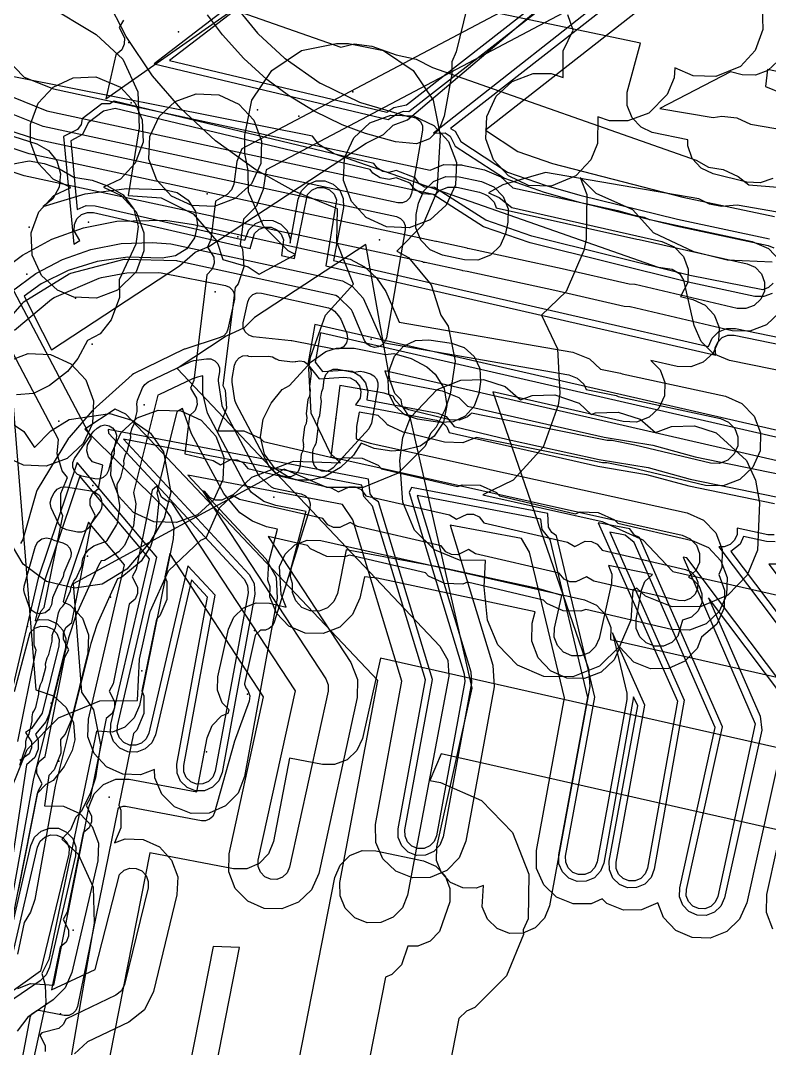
# Model space of a CAD drawing. Header units: metres. Extents: x 3158 to 3711, y 9867 to 11440.
# Drawn here: x 3320.95 to 3353.63, y 10446.23 to 10491.12 of the extents above; entities that cross this region are included whole.
import ezdxf

# ---------------------------------------------------------------- set-up
doc = ezdxf.new("R2010")
doc.units = ezdxf.units.M
for name, color, linetype in [('AI_GREENING_EXCLUSIONS', 1, 'Continuous'), ('AI_GREENING_LAWN', 82, 'Continuous'), ('AI_GREENING_REJECTED', 6, 'Continuous')]:
    doc.layers.add(name, color=color, linetype=linetype)

msp = doc.modelspace()

# ---------------------------------------------------------------- linework, layer by layer
at = {"layer": 'AI_GREENING_EXCLUSIONS'}
for points in [[(3336.368, 10496.6), (3326.783, 10489.235), (3336.992, 10486.792), (3337.4, 10487.063), (3337.657, 10487.156), (3337.901, 10487.144), (3346.39, 10493.782)], [(3318.85, 10496.355), (3321.615, 10461.896), (3322.388, 10461.626), (3322.935, 10461.122), (3323.259, 10460.453), (3323.317, 10459.712), (3323.206, 10459.238), (3322.86, 10458.543), (3322.369, 10457.936), (3322.049, 10457.761), (3321.683, 10457.365), (3315.067, 10424.039), (3314.982, 10423.069), (3314.816, 10422.778), (3314.539, 10421.382)], [(3318.85, 10496.355), (3321.615, 10461.896), (3322.388, 10461.626), (3322.935, 10461.122), (3323.259, 10460.453), (3323.317, 10459.712), (3323.206, 10459.238), (3322.86, 10458.543), (3322.369, 10457.936), (3322.049, 10457.761), (3321.683, 10457.365), (3315.067, 10424.039), (3314.982, 10423.069), (3314.816, 10422.778), (3314.539, 10421.382)], [(3336.439, 10496.276), (3327.458, 10489.376), (3336.936, 10487.113), (3337.245, 10487.32), (3337.797, 10487.443), (3346.118, 10493.95)], [(3325.439, 10491.134), (3325.256, 10490.815), (3325.483, 10490.359), (3325.477, 10490.086), (3325.367, 10489.836), (3325.102, 10489.621), (3324.674, 10487.698), (3336.307, 10495.876)], [(3319.959, 10486.271), (3321.662, 10485.728), (3322.174, 10485.445), (3322.539, 10484.988), (3322.701, 10484.425), (3322.636, 10483.844), (3322.353, 10483.331), (3321.941, 10483.003), (3323.764, 10483.557), (3325.594, 10483.789), (3327.221, 10483.74), (3327.791, 10483.609), (3328.268, 10483.27), (3328.579, 10482.773), (3328.676, 10482.196), (3328.544, 10481.626), (3328.205, 10481.149), (3327.709, 10480.839), (3327.132, 10480.742), (3325.63, 10480.787), (3324.298, 10480.602), (3323.029, 10480.207), (3321.847, 10479.615), (3321.103, 10479.076), (3322.304, 10476.737), (3327.883, 10480.405), (3328.566, 10481.003), (3329.161, 10481.244), (3336.033, 10485.762), (3336.787, 10486.137), (3337.208, 10486.556), (3337.836, 10486.776), (3347.439, 10494.942)], [(3345.821, 10493.562), (3330.601, 10485.51), (3330.386, 10484.961), (3330.254, 10483.973), (3330.153, 10483.719), (3329.962, 10483.524), (3329.463, 10483.234), (3329.26, 10481.557), (3329.11, 10481.222), (3329.381, 10480.79), (3329.401, 10480.518), (3329.316, 10480.258), (3329.074, 10480.018), (3328.513, 10475.393), (3328.363, 10475.057), (3328.634, 10474.625), (3328.655, 10474.353), (3328.569, 10474.094), (3328.327, 10473.854), (3328.126, 10472.191), (3329.358, 10471.906), (3329.676, 10471.721), (3330.134, 10471.945), (3330.407, 10471.936), (3330.656, 10471.824), (3330.868, 10471.558), (3334.511, 10470.718), (3334.829, 10470.532), (3335.287, 10470.756), (3335.56, 10470.748), (3335.809, 10470.635), (3336.022, 10470.369), (3339.664, 10469.529), (3339.982, 10469.344), (3340.44, 10469.567), (3340.713, 10469.559), (3340.962, 10469.447), (3341.175, 10469.18), (3344.817, 10468.34), (3345.135, 10468.155), (3345.593, 10468.378), (3345.866, 10468.37), (3346.115, 10468.258), (3346.328, 10467.992), (3349.97, 10467.151), (3350.219, 10467.039), (3350.407, 10466.84), (3350.503, 10466.585), (3350.495, 10466.312), (3350.383, 10466.063), (3350.184, 10465.876), (3349.929, 10465.779), (3349.656, 10465.787), (3345.964, 10466.639), (3345.647, 10466.824), (3345.189, 10466.6), (3344.916, 10466.609), (3344.667, 10466.721), (3344.454, 10466.987), (3340.811, 10467.827), (3340.493, 10468.013), (3340.036, 10467.789), (3339.763, 10467.797), (3339.513, 10467.91), (3339.301, 10468.176), (3335.658, 10469.016), (3335.34, 10469.201), (3334.882, 10468.978), (3334.609, 10468.986), (3334.36, 10469.098), (3334.148, 10469.365), (3330.505, 10470.205), (3330.187, 10470.39), (3329.729, 10470.167), (3329.456, 10470.175), (3329.207, 10470.287), (3328.995, 10470.553), (3328.896, 10470.576), (3334.277, 10462.364), (3334.38, 10462.107), (3334.376, 10461.83), (3332.691, 10454.148), (3332.582, 10453.898), (3332.385, 10453.708), (3332.13, 10453.609), (3331.857, 10453.614), (3331.607, 10453.723), (3331.418, 10453.92), (3331.318, 10454.175), (3331.324, 10454.448), (3332.945, 10461.843), (3327.553, 10470.071), (3327.318, 10470.138), (3327.105, 10470.308), (3326.898, 10470.779), (3326.693, 10470.614), (3325.995, 10467.144), (3325.818, 10466.821), (3326.055, 10466.37), (3326.054, 10466.097), (3325.949, 10465.845), (3325.689, 10465.624), (3324.99, 10462.154), (3324.814, 10461.832), (3325.05, 10461.38), (3325.05, 10461.107), (3324.944, 10460.855), (3324.684, 10460.635), (3323.986, 10457.165), (3323.81, 10456.842), (3324.046, 10456.39), (3324.045, 10456.117), (3323.94, 10455.865), (3323.68, 10455.645), (3322.981, 10452.175), (3322.805, 10451.852), (3323.041, 10451.401), (3323.041, 10451.128), (3322.936, 10450.875), (3322.675, 10450.655), (3322.298, 10448.783), (3324.211, 10449.669), (3325.266, 10453.822), (3325.467, 10454.008), (3325.723, 10454.102), (3325.996, 10454.091), (3326.244, 10453.977), (3326.429, 10453.776), (3326.524, 10453.52), (3326.513, 10453.247), (3325.494, 10449.016), (3325.357, 10448.739), (3325.113, 10448.547), (3322.924, 10447.51), (3322.825, 10447.287), (3322.627, 10447.099), (3321.875, 10446.915), (3321.791, 10446.812), (3322.027, 10446.361), (3322.026, 10446.088)], [(3347.623, 10493.024), (3338.971, 10486.204), (3339.474, 10486.213), (3339.706, 10486.068), (3339.912, 10485.64), (3342.066, 10484.233), (3343.796, 10483.626), (3345.279, 10483.207), (3349.543, 10482.151), (3353.576, 10481.297), (3353.826, 10481.188)], [(3346.429, 10492.413), (3331.666, 10484.603), (3331.532, 10483.736), (3331.243, 10483.012), (3330.677, 10482.443), (3330.531, 10481.34), (3330.633, 10481.139), (3330.692, 10480.361), (3330.449, 10479.62), (3330.316, 10479.466), (3329.784, 10475.176), (3329.886, 10474.975), (3329.945, 10474.197), (3329.557, 10473.195), (3330.699, 10473.203), (3331.41, 10472.883), (3331.55, 10472.735), (3334.861, 10471.958), (3335.072, 10472.038), (3335.852, 10472.014), (3336.564, 10471.694), (3336.703, 10471.546), (3340.014, 10470.769), (3340.225, 10470.849), (3341.005, 10470.826), (3341.717, 10470.505), (3341.856, 10470.357), (3345.167, 10469.581), (3345.378, 10469.661), (3346.158, 10469.637), (3346.87, 10469.316), (3347.009, 10469.169), (3350.263, 10468.418), (3350.974, 10468.098), (3351.509, 10467.529), (3351.785, 10466.8), (3351.762, 10466.02), (3351.441, 10465.308), (3350.873, 10464.773), (3350.143, 10464.497), (3349.363, 10464.52), (3345.614, 10465.398), (3345.403, 10465.318), (3344.623, 10465.342), (3343.912, 10465.662), (3343.773, 10465.81), (3340.461, 10466.587), (3340.25, 10466.507), (3339.47, 10466.531), (3338.759, 10466.851), (3338.62, 10466.999), (3335.308, 10467.776), (3335.097, 10467.696), (3334.317, 10467.719), (3333.606, 10468.04), (3333.467, 10468.188), (3331.757, 10468.582), (3335.365, 10463.076), (3335.659, 10462.342), (3335.646, 10461.552), (3333.961, 10453.869), (3333.648, 10453.154), (3333.086, 10452.613), (3332.359, 10452.329), (3331.579, 10452.344), (3330.864, 10452.657), (3330.323, 10453.219), (3330.039, 10453.946), (3330.054, 10454.726), (3331.558, 10461.587), (3327.461, 10467.84), (3327.245, 10466.829), (3327.33, 10466.62), (3327.328, 10465.84), (3327.028, 10465.12), (3326.884, 10464.977), (3326.24, 10461.839), (3326.326, 10461.631), (3326.324, 10460.85), (3326.024, 10460.13), (3325.88, 10459.987), (3325.236, 10456.849), (3325.321, 10456.641), (3325.32, 10455.861), (3325.049, 10455.213), (3325.521, 10455.386), (3326.301, 10455.355), (3327.009, 10455.028), (3327.538, 10454.454), (3327.808, 10453.722), (3327.777, 10452.942), (3326.758, 10448.712), (3326.366, 10447.919), (3325.67, 10447.373), (3323.867, 10446.519), (3323.301, 10445.992)], [(3347.643, 10492.603), (3339.719, 10486.407), (3339.911, 10486.287), (3340.17, 10485.83), (3342.2, 10484.504), (3343.882, 10483.914), (3345.352, 10483.499), (3349.615, 10482.442), (3353.639, 10481.59)], [(3320.507, 10457.484), (3321.246, 10459.281), (3322.614, 10460.66), (3324.404, 10461.414), (3326.049, 10461.427), (3326.142, 10463.226), (3326.61, 10465.304), (3327.403, 10467.087), (3328.817, 10468.431), (3329.052, 10468.521), (3329.635, 10469.832), (3331.049, 10471.177), (3332.869, 10471.877), (3334.917, 10471.806), (3334.473, 10472.207), (3333.635, 10473.969), (3333.536, 10475.917), (3333.61, 10476.42), (3334.264, 10478.258), (3335.487, 10479.613), (3334.756, 10481.441), (3334.779, 10482.899), (3332.891, 10483.673), (3331.219, 10484.597), (3329.455, 10485.867), (3327.939, 10487.274), (3326.714, 10488.708), (3325.561, 10490.426), (3324.698, 10492.103)], [(3322.025, 10491.855), (3324.257, 10490.503), (3325.418, 10489.436), (3326.076, 10488.003), (3326.13, 10486.427), (3325.641, 10483.476), (3327.094, 10483.371), (3328.489, 10482.671), (3329.51, 10481.491), (3329.781, 10480.676), (3330.885, 10480.363), (3331.365, 10480.041), (3332.952, 10480.905), (3332.631, 10481.055), (3331.551, 10482.135), (3330.904, 10483.644), (3330.888, 10484.564), (3330.739, 10485.314), (3330.739, 10486.116), (3331.043, 10487.647), (3331.911, 10488.944), (3333.208, 10489.812), (3334.739, 10490.116), (3335.261, 10490.111), (3336.792, 10489.807), (3338.089, 10488.939), (3338.957, 10487.642), (3339.261, 10486.111), (3339.114, 10483.644), (3338.51, 10482.199), (3337.366, 10481.041), (3337.876, 10480.773), (3338.875, 10479.574), (3339.286, 10478.254), (3339.61, 10477.771), (3339.914, 10476.24), (3339.693, 10474.799), (3339.481, 10474.144), (3339.088, 10473.354), (3338.839, 10473.087), (3338.61, 10472.538), (3337.423, 10471.351), (3335.901, 10470.731), (3334.317, 10470.731), (3332.452, 10471.525), (3323.246, 10466.516), (3323.614, 10461.789), (3324.134, 10461.012), (3324.438, 10459.481), (3324.217, 10458.04), (3324.005, 10457.385), (3323.612, 10456.595), (3323.363, 10456.328), (3323.134, 10455.779), (3322.75, 10455.374), (3323.465, 10454.71), (3324.115, 10453.275), (3324.161, 10451.7), (3322.934, 10444.518)], [(3353.779, 10484.227), (3353.226, 10484.027), (3352.638, 10484.055), (3351.182, 10484.419), (3350.656, 10484.667), (3350.264, 10485.097), (3350.064, 10485.644), (3350.075, 10485.906), (3348.517, 10486.236), (3348.034, 10486.459), (3347.639, 10486.868), (3347.422, 10487.411), (3347.428, 10487.996), (3348.011, 10490.135), (3340.44, 10491.716), (3339.967, 10489.747), (3339.767, 10489.321), (3339.768, 10488.793), (3339.442, 10486.943), (3339.22, 10486.382), (3338.794, 10485.954), (3338.234, 10485.728), (3337.308, 10485.815), (3335.998, 10486.181), (3334.982, 10486.567), (3333.759, 10487.161), (3332.645, 10487.843), (3331.701, 10488.551), (3330.693, 10489.463), (3329.757, 10490.501), (3329.757, 10490.501), (3329.105, 10491.372)], [(3330.278, 10491.592), (3334.925, 10489.959), (3335.506, 10490.109), (3336.28, 10489.999), (3337.347, 10489.624), (3338.214, 10489.429), (3338.932, 10489.067), (3350.441, 10485.023), (3350.967, 10484.712), (3351.613, 10484.621), (3352.265, 10484.312), (3352.731, 10483.939), (3359.58, 10483.389)], [(3348.259, 10491.815), (3341.239, 10486.326), (3342.645, 10485.407), (3344.168, 10484.873), (3349.856, 10483.412), (3353.85, 10482.568)], [(3353.311, 10491.72), (3353.35, 10490.734), (3353.009, 10489.817), (3352.362, 10489.118), (3351.286, 10488.67), (3350.3, 10488.709), (3349.51, 10489.056), (3349.471, 10488.61), (3349.169, 10487.887), (3348.363, 10487.081), (3347.446, 10486.74), (3346.654, 10486.74), (3346.138, 10486.913), (3346.134, 10485.752), (3345.832, 10485.03), (3345.184, 10484.331), (3344.108, 10483.882), (3343.122, 10483.922), (3342.241, 10484.331), (3341.594, 10485.03), (3341.252, 10485.947), (3341.292, 10486.933), (3341.701, 10487.814), (3342.4, 10488.462), (3343.317, 10488.803), (3344.108, 10488.803), (3344.108, 10488.803), (3344.625, 10488.629), (3344.629, 10489.79), (3345.069, 10490.702), (3344.83, 10491.374)], [(3319.442, 10490.361), (3321.109, 10488.652), (3322.396, 10488.135), (3338.825, 10484.59), (3339.419, 10484.825), (3339.419, 10484.825), (3339.419, 10484.825), (3339.419, 10484.825), (3339.811, 10484.819), (3339.811, 10484.819), (3340.2, 10484.813), (3340.2, 10484.813), (3340.2, 10484.813), (3340.23, 10484.806), (3341.197, 10484.597), (3341.197, 10484.597), (3341.197, 10484.597), (3341.606, 10484.42), (3341.913, 10484.287), (3341.913, 10484.287), (3341.913, 10484.287), (3341.913, 10484.287), (3342.439, 10483.811), (3347.009, 10482.825), (3347.675, 10482.634), (3348.158, 10482.53), (3348.383, 10482.43), (3348.41, 10482.423), (3352.873, 10481.476), (3353.586, 10481.161), (3354.125, 10480.596)], [(3353.993, 10489.342), (3353.566, 10488.942), (3353.019, 10488.735), (3352.434, 10488.753), (3351.937, 10488.882), (3348.846, 10487.281), (3351.178, 10486.88), (3351.552, 10486.938), (3352.203, 10486.867), (3352.811, 10486.599), (3359.774, 10485.403)], [(3320.861, 10453.127), (3321.722, 10457.461), (3321.897, 10457.784), (3321.66, 10458.235), (3321.659, 10458.508), (3321.764, 10458.761), (3322.024, 10458.981), (3322.884, 10463.315), (3323.059, 10463.638), (3322.822, 10464.089), (3322.822, 10464.362), (3322.926, 10464.615), (3323.186, 10464.835), (3324.046, 10469.169), (3324.221, 10469.492), (3323.984, 10469.943), (3323.984, 10470.216), (3324.088, 10470.469), (3324.348, 10470.689), (3324.548, 10471.696), (3324.089, 10471.849), (3323.917, 10472.061), (3323.839, 10472.323), (3323.867, 10472.594), (3324.051, 10472.878), (3315.582, 10488.923)], [(3359.259, 10474.779), (3351.892, 10476.278), (3351.189, 10476.569), (3350.645, 10477.102), (3350.34, 10477.8), (3349.894, 10479.786), (3349.748, 10480.031), (3349.383, 10480.246), (3348.795, 10480.329), (3334.634, 10485.305), (3333.963, 10485.701), (3333.686, 10486.07), (3318.732, 10489.043)], [(3372.463, 10485.049), (3353.553, 10488.982), (3353.456, 10488.234), (3354.169, 10487.951)], [(3320.826, 10459.626), (3321.633, 10463.627), (3321.547, 10463.835), (3321.547, 10464.615), (3321.845, 10465.336), (3321.988, 10465.48), (3322.795, 10469.481), (3322.709, 10469.689), (3322.709, 10470.469), (3322.998, 10471.169), (3322.767, 10471.454), (3322.544, 10472.202), (3322.609, 10472.825), (3314.724, 10487.763)], [(3320.557, 10487.797), (3322.103, 10487.175), (3339.051, 10483.519), (3339.096, 10483.563), (3339.236, 10483.698), (3339.236, 10483.698), (3339.236, 10483.698), (3339.236, 10483.698), (3339.418, 10483.77), (3339.599, 10483.841), (3339.599, 10483.841), (3339.599, 10483.841), (3339.794, 10483.838), (3339.989, 10483.835), (3340.986, 10483.62), (3340.986, 10483.62), (3340.986, 10483.62), (3341.191, 10483.531), (3341.344, 10483.465), (3341.344, 10483.465), (3341.344, 10483.465), (3341.507, 10483.297), (3341.616, 10483.184), (3341.616, 10483.184), (3341.616, 10483.184), (3341.71, 10482.945), (3347.848, 10481.574), (3347.94, 10481.554), (3347.944, 10481.553), (3352.655, 10480.5), (3353.011, 10480.342), (3353.281, 10480.06), (3353.422, 10479.696), (3353.412, 10479.306), (3353.255, 10478.949), (3352.972, 10478.68), (3352.608, 10478.539), (3352.218, 10478.548), (3347.777, 10479.592), (3347.758, 10479.596), (3347.504, 10479.602), (3344.593, 10480.279), (3340.541, 10481.154), (3340.458, 10481.169), (3340.445, 10481.175), (3339.107, 10481.463), (3339.097, 10481.463), (3339.07, 10481.471), (3332.919, 10482.799), (3332.901, 10482.799), (3329.636, 10483.504), (3329.618, 10483.511), (3321.325, 10485.301), (3319.667, 10485.849)], [(3353.787, 10479.647), (3353.591, 10479.457), (3353.337, 10479.357), (3350.156, 10479.989), (3343.256, 10481.7), (3341.256, 10482.397), (3339.022, 10483.833), (3338.576, 10483.837), (3338.345, 10483.981), (3338.174, 10484.256), (3337.337, 10484.572), (3337.027, 10484.479), (3336.757, 10484.524), (3336.526, 10484.668), (3336.372, 10484.883), (3325.038, 10487.596), (3324.84, 10487.486), (3324.495, 10487.477), (3323.644, 10486.824), (3323.594, 10486.585), (3323.441, 10486.359), (3322.829, 10486.054), (3323.27, 10481.347), (3323.54, 10481.519), (3323.293, 10481.933), (3323.301, 10482.206), (3323.413, 10482.455), (3323.612, 10482.642), (3323.867, 10482.74), (3324.14, 10482.732), (3330.967, 10481.165), (3331.165, 10481.814), (3331.362, 10482.003), (3331.617, 10482.102), (3331.89, 10482.096), (3332.14, 10481.986), (3332.329, 10481.789), (3332.428, 10481.535), (3332.332, 10480.851), (3332.901, 10480.721), (3333.466, 10483.519), (3333.657, 10483.715), (3333.907, 10483.823), (3334.18, 10483.828), (3334.434, 10483.727), (3334.63, 10483.537), (3334.739, 10483.286), (3334.267, 10480.407), (3351.289, 10476.5), (3351.269, 10476.828), (3351.375, 10477.08), (3351.569, 10477.272), (3351.822, 10477.375), (3352.096, 10477.373), (3359.383, 10475.873)], [(3353.754, 10479.205), (3353.391, 10479.062), (3353.001, 10479.068), (3350.084, 10479.698), (3343.183, 10481.409), (3341.157, 10482.114), (3338.958, 10483.516), (3338.47, 10483.556), (3338.139, 10483.762), (3337.957, 10484.017), (3337.341, 10484.25), (3337.036, 10484.179), (3336.651, 10484.243), (3336.32, 10484.449), (3336.202, 10484.616), (3325.073, 10487.279), (3324.575, 10487.161), (3323.908, 10486.648), (3323.651, 10486.145), (3323.149, 10485.86), (3323.428, 10482.874), (3323.817, 10483.035), (3324.207, 10483.024), (3330.739, 10481.525), (3330.919, 10481.985), (3331.201, 10482.256), (3331.564, 10482.397), (3331.954, 10482.389), (3332.312, 10482.232), (3332.582, 10481.951), (3332.723, 10481.587), (3332.719, 10481.394), (3333.071, 10483.319), (3333.214, 10483.681), (3333.486, 10483.962), (3333.844, 10484.117), (3334.234, 10484.123), (3334.597, 10483.979), (3334.877, 10483.708), (3335.032, 10483.35), (3335.038, 10482.959), (3334.614, 10480.635), (3350.975, 10476.88), (3351.127, 10477.248), (3351.404, 10477.522), (3351.766, 10477.669), (3352.156, 10477.667), (3359.078, 10476.242)], [(3354.073, 10478.374), (3353.508, 10477.836), (3352.78, 10477.554), (3352, 10477.573), (3347.559, 10478.616), (3347.54, 10478.62), (3347.285, 10478.626), (3344.267, 10479.328), (3340.445, 10480.155), (3340.247, 10480.191), (3340.216, 10480.205), (3338.601, 10480.555), (3338.542, 10480.559), (3338.505, 10480.575), (3332.748, 10481.821), (3332.69, 10481.822), (3329.425, 10482.526), (3329.362, 10482.554), (3321.116, 10484.338), (3319.187, 10484.972)], [(3320.558, 10484.841), (3321.324, 10484.99), (3321.976, 10484.878), (3322.656, 10484.64), (3323.276, 10484.274), (3324.071, 10484.144), (3324.751, 10483.906), (3325.423, 10483.51), (3325.892, 10482.886), (3326.087, 10482.131), (3325.978, 10481.358), (3325.259, 10479.795), (3325.263, 10479.02), (3324.91, 10478.051), (3324.42, 10477.443), (3323.87, 10477.143), (3323.455, 10476.353), (3322.993, 10475.796), (3322.215, 10475.182), (3321.519, 10474.828), (3320.769, 10474.769)], [(3359.266, 10481.837), (3352.216, 10483.049), (3351.542, 10482.994), (3351.02, 10483.1), (3350.55, 10483.335), (3343.852, 10484.486), (3341.992, 10483.95), (3341.374, 10483.596), (3341.834, 10483.394), (3342.384, 10482.948), (3348.936, 10481.47), (3349.471, 10481.232), (3349.874, 10480.808), (3350.084, 10480.262), (3350.069, 10479.677), (3349.745, 10479.06), (3350.294, 10478.931), (3350.827, 10478.689), (3351.226, 10478.261), (3351.432, 10477.713), (3351.412, 10477.128), (3351.17, 10476.596), (3350.742, 10476.196), (3350.194, 10475.991), (3349.609, 10476.01), (3348.462, 10476.279), (3348.858, 10475.86), (3349.066, 10475.313), (3349.049, 10474.728), (3348.81, 10474.194), (3348.384, 10473.792), (3347.837, 10473.584), (3347.252, 10473.601), (3341.562, 10474.906), (3345.738, 10462.799), (3345.795, 10462.039), (3344.038, 10452.458), (3343.822, 10451.914), (3343.414, 10451.494), (3342.877, 10451.262), (3342.292, 10451.253), (3341.748, 10451.469), (3341.328, 10451.876), (3341.096, 10452.414), (3341.15, 10453.345), (3340.84, 10453.224), (3340.255, 10453.237), (3339.719, 10453.473), (3339.315, 10453.896), (3339.102, 10454.441), (3339.115, 10455.027), (3340.654, 10461.962), (3337.971, 10473.741), (3337.6, 10474.293), (3337.561, 10474.548), (3337.291, 10474.829), (3337.076, 10475.378), (3336.019, 10481.345), (3331.157, 10478.146), (3330.702, 10477.705), (3329.922, 10477.332), (3327.791, 10475.93), (3339.254, 10463.796), (3339.603, 10463.188), (3339.638, 10462.488), (3337.834, 10452.915), (3337.615, 10452.372), (3337.206, 10451.954), (3336.667, 10451.725), (3336.082, 10451.719), (3335.539, 10451.938), (3335.121, 10452.347), (3334.892, 10452.886), (3334.886, 10453.471), (3336.548, 10462.292), (3325.551, 10473.932), (3325.083, 10474.148), (3323.753, 10473.273), (3327.204, 10469.846), (3327.492, 10469.447), (3327.634, 10468.975), (3327.617, 10468.483), (3326.141, 10461.211), (3325.915, 10460.671), (3325.5, 10460.259), (3324.958, 10460.037), (3324.271, 10460.082), (3322.182, 10450.112), (3321.876, 10449.499), (3322.029, 10448.998), (3322.06, 10448.238), (3320.102, 10439.298)], [(3353.748, 10480.566), (3351.788, 10480.66), (3350.333, 10481.024), (3348.578, 10481.851), (3347.669, 10482.847), (3346.071, 10483.561), (3345.371, 10484.271), (3345.668, 10483.522), (3345.636, 10481.571), (3345.529, 10481.074), (3344.754, 10479.284), (3343.684, 10478.248), (3344.384, 10476.775), (3344.483, 10474.827), (3344.409, 10474.324), (3343.755, 10472.486), (3342.448, 10471.039), (3341.119, 10470.407), (3346.326, 10469.234), (3348.109, 10468.441), (3349.418, 10467.064), (3378.507, 10460.476)], [(3319.854, 10480.004), (3321.029, 10480.877), (3322.317, 10481.569), (3323.699, 10482.067), (3325.154, 10482.359), (3327.278, 10482.4), (3328.497, 10482.215), (3335.33, 10480.696), (3335.961, 10480.357), (3336.491, 10479.881), (3336.896, 10479.286), (3337.475, 10477.946), (3345.055, 10476.63), (3345.783, 10476.349), (3346.259, 10475.896), (3346.259, 10475.896), (3347.139, 10475.718), (3347.201, 10475.692), (3351.711, 10474.717), (3352.425, 10474.401), (3352.963, 10473.837), (3353.245, 10473.109), (3353.226, 10472.328), (3353.226, 10472.328), (3352.91, 10471.615), (3352.345, 10471.076), (3351.617, 10470.795), (3350.837, 10470.814), (3347.553, 10471.598), (3346.538, 10471.796), (3346.347, 10471.797), (3341.883, 10472.705), (3340.847, 10472.908), (3340.496, 10472.774), (3340.249, 10472.68), (3340.248, 10472.68), (3340.246, 10472.679), (3339.449, 10472.71), (3339.449, 10472.71), (3339.449, 10472.71), (3338.15, 10473.027), (3337.654, 10473.148), (3337.654, 10473.148), (3337.654, 10473.148), (3337.019, 10473.427), (3337.001, 10473.444), (3336.979, 10473.454), (3336.829, 10473.608), (3336.562, 10473.863), (3335.729, 10474.011), (3335.615, 10473.385), (3335.599, 10472.847), (3336.213, 10472.659), (3350.036, 10469.621), (3350.75, 10469.305), (3351.289, 10468.74), (3351.57, 10468.013), (3351.552, 10467.233), (3351.416, 10466.924), (3351.674, 10466.245), (3351.651, 10465.465), (3351.331, 10464.753), (3350.671, 10464.183), (3350.479, 10463.698), (3349.937, 10463.137), (3349.221, 10462.826), (3348.441, 10462.813), (3347.715, 10463.099), (3347.105, 10463.754), (3346.861, 10463.203), (3346.295, 10462.665), (3345.567, 10462.385), (3344.787, 10462.405), (3344.073, 10462.722), (3343.536, 10463.287), (3343.256, 10464.016), (3343.275, 10464.796), (3343.414, 10465.296), (3336.509, 10466.768), (3335.957, 10466.827), (3335.754, 10465.89), (3335.444, 10465.174), (3334.882, 10464.632), (3334.156, 10464.346), (3333.376, 10464.359), (3332.66, 10464.67), (3332.118, 10465.231), (3331.832, 10465.957), (3331.839, 10466.388), (3331.738, 10466.683), (3331.787, 10467.462), (3332.171, 10468.913), (3331.683, 10469.01), (3331.067, 10469.25), (3330.524, 10469.616), (3329.827, 10470.463), (3328.407, 10473.075), (3328.016, 10474.174), (3327.77, 10474.035), (3326.901, 10470.492), (3326.979, 10470.132), (3326.858, 10468.871), (3326.617, 10468.149), (3326.219, 10467.512), (3325.378, 10466.804), (3325.18, 10466.737), (3324.281, 10464.723), (3324.011, 10463.91), (3322.466, 10457.681), (3321.575, 10452.729), (3321.378, 10452.174), (3321.112, 10451.727), (3320.811, 10450.344)], [(3320.551, 10479.287), (3321.613, 10480.066), (3322.777, 10480.681), (3324.024, 10481.122), (3325.336, 10481.376), (3326.693, 10481.432), (3327.51, 10481.369), (3335.003, 10479.751), (3335.419, 10479.517), (3335.908, 10479), (3336.765, 10477.054), (3344.884, 10475.644), (3345.248, 10475.504), (3345.53, 10475.235), (3345.634, 10475.002), (3346.941, 10474.738), (3347.026, 10474.702), (3351.493, 10473.741), (3351.85, 10473.584), (3352.119, 10473.301), (3352.259, 10472.937), (3352.25, 10472.547), (3352.092, 10472.19), (3351.81, 10471.921), (3351.446, 10471.78), (3351.056, 10471.79), (3347.762, 10472.579), (3346.748, 10472.777), (3346.545, 10472.777), (3341.268, 10473.847), (3340.629, 10473.972), (3340.574, 10473.919), (3340.46, 10473.809), (3340.459, 10473.809), (3340.458, 10473.808), (3340.21, 10473.714), (3340.086, 10473.666), (3340.086, 10473.666), (3340.085, 10473.666), (3339.686, 10473.682), (3337.891, 10474.12), (3337.891, 10474.12), (3337.891, 10474.12), (3337.553, 10474.273), (3337.553, 10474.273), (3337.553, 10474.273), (3337.295, 10474.538), (3337.225, 10474.704), (3337.213, 10474.719), (3336.812, 10474.846), (3334.877, 10475.182), (3334.495, 10472.07), (3349.818, 10468.645), (3350.175, 10468.487), (3350.444, 10468.205), (3350.585, 10467.841), (3350.576, 10467.451), (3350.576, 10467.451), (3350.418, 10467.094), (3350.098, 10466.81), (3350.281, 10466.728), (3350.549, 10466.444), (3350.688, 10466.079), (3350.676, 10465.689), (3350.516, 10465.333), (3350.232, 10465.065), (3349.841, 10464.928), (3349.639, 10464.239), (3349.368, 10463.959), (3349.01, 10463.803), (3348.619, 10463.797), (3348.257, 10463.94), (3347.976, 10464.211), (3347.821, 10464.569), (3347.814, 10464.959), (3348.047, 10466.245), (3348.197, 10466.618), (3348.528, 10466.921), (3346.603, 10467.314), (3346.756, 10466.936), (3346.746, 10466.547), (3346.202, 10464.136), (3346.044, 10463.779), (3345.761, 10463.511), (3345.397, 10463.371), (3345.007, 10463.38), (3344.65, 10463.539), (3344.381, 10463.822), (3344.241, 10464.186), (3344.251, 10464.576), (3344.576, 10466.016), (3343.583, 10466.296), (3339.078, 10467.277), (3335.164, 10468.004), (3334.777, 10466.102), (3334.622, 10465.744), (3334.341, 10465.473), (3333.978, 10465.33), (3333.588, 10465.336), (3333.23, 10465.492), (3332.959, 10465.772), (3332.816, 10466.135), (3332.825, 10466.537), (3332.729, 10466.817), (3332.753, 10467.206), (3333.401, 10469.652), (3333.422, 10469.684), (3332.085, 10469.939), (3331.564, 10470.118), (3331.036, 10470.503), (3330.705, 10470.943), (3329.11, 10473.966), (3328.905, 10474.828), (3328.899, 10475.597), (3328.671, 10475.546), (3328.455, 10475.467), (3327.008, 10474.789), (3326.946, 10474.752), (3325.88, 10470.501), (3325.986, 10470.016), (3325.874, 10469.049), (3325.486, 10468.192), (3325.235, 10467.922), (3324.609, 10467.541), (3324.466, 10467.523), (3324.346, 10467.323), (3323.367, 10465.131), (3323.041, 10464.153), (3321.5, 10457.939), (3320.635, 10453.097)], [(3374.043, 10468.61), (3333.8, 10477.847), (3333.481, 10476.103), (3333.984, 10475.474), (3335.059, 10475.55), (3335.33, 10475.516), (3335.568, 10475.381), (3335.735, 10475.165), (3335.807, 10474.902), (3335.773, 10474.631), (3335.573, 10474.343), (3339.106, 10473.672), (3339.359, 10473.569), (3339.554, 10473.378), (3339.661, 10473.124), (3346.138, 10471.66), (3348.272, 10471.3), (3350.115, 10470.793), (3353.859, 10470.028)], [(3373.976, 10468.318), (3334.038, 10477.484), (3333.804, 10476.201), (3334.133, 10475.785), (3335.038, 10475.849), (3335.425, 10475.801), (3335.764, 10475.607), (3336.003, 10475.299), (3336.106, 10474.923), (3336.06, 10474.556), (3339.162, 10473.966), (3339.524, 10473.82), (3339.87, 10473.385), (3342.226, 10472.82), (3346.202, 10471.953), (3348.334, 10471.593), (3350.179, 10471.086), (3353.923, 10470.321)], [(3373.752, 10467.343), (3336.845, 10475.814), (3336.994, 10475.397), (3339.349, 10474.949), (3340.072, 10474.656), (3340.453, 10474.281), (3346.415, 10472.93), (3348.538, 10472.572), (3350.392, 10472.063), (3354.136, 10471.298)], [(3320.118, 10473.822), (3321.091, 10473.172), (3321.558, 10472.473), (3322.278, 10473.207), (3323.077, 10473.699), (3324.854, 10473.956), (3325.807, 10473.672), (3326.615, 10473.092), (3327.189, 10472.279), (3327.513, 10470.514), (3327.218, 10469.387), (3326.588, 10468.337), (3325.592, 10467.154), (3324.514, 10466.51), (3323.302, 10466.329), (3322.085, 10466.627), (3321.064, 10467.382), (3320.414, 10468.477)], [(3356.273, 10459.37), (3350.032, 10467.648), (3349.861, 10467.685), (3353.014, 10460.409), (3351.377, 10452.868), (3351.267, 10452.618), (3351.069, 10452.429), (3350.815, 10452.331), (3350.542, 10452.337), (3350.292, 10452.447), (3350.103, 10452.644), (3350.004, 10452.898), (3350.01, 10453.171), (3351.584, 10460.269), (3347.96, 10468.535), (3347.74, 10468.64), (3347.532, 10468.917), (3346.161, 10469.177), (3349.619, 10461.397), (3348.313, 10454.105), (3348.212, 10453.851), (3348.022, 10453.655), (3347.771, 10453.547), (3347.498, 10453.543), (3347.244, 10453.643), (3347.048, 10453.833), (3346.94, 10454.084), (3346.936, 10454.357), (3348.196, 10461.225), (3346.782, 10464.376), (3347.406, 10461.75), (3347.413, 10461.462), (3346.114, 10454.38), (3346.013, 10454.126), (3345.823, 10453.93), (3345.573, 10453.821), (3345.299, 10453.817), (3345.046, 10453.918), (3344.85, 10454.108), (3344.741, 10454.359), (3344.737, 10454.632), (3346.01, 10461.569), (3344.334, 10468.618), (3344.136, 10468.761), (3343.993, 10468.994), (3343.962, 10469.595), (3338.006, 10470.728), (3337.907, 10470.502), (3340.317, 10462.582), (3340.336, 10462.252), (3339.101, 10455.518), (3339, 10455.265), (3338.81, 10455.069), (3338.559, 10454.96), (3338.286, 10454.956), (3338.032, 10455.057), (3337.836, 10455.247), (3337.728, 10455.498), (3337.724, 10455.771), (3338.928, 10462.337), (3336.568, 10470.094), (3336.362, 10470.225), (3336.204, 10470.449), (3336.136, 10471.084), (3324.777, 10473.264), (3324.784, 10473.094), (3330.702, 10466.723), (3330.861, 10466.442), (3330.878, 10466.12), (3329.45, 10458.335), (3329.349, 10458.082), (3329.159, 10457.886), (3328.908, 10457.777), (3328.635, 10457.773), (3328.381, 10457.874), (3328.185, 10458.064), (3328.077, 10458.315), (3328.073, 10458.588), (3329.437, 10466.027), (3328.251, 10467.305), (3326.545, 10459.998), (3326.432, 10459.749), (3326.232, 10459.563), (3325.977, 10459.466), (3325.704, 10459.476), (3325.455, 10459.588), (3325.268, 10459.788), (3325.172, 10460.043), (3325.181, 10460.316), (3326.901, 10467.682), (3323.417, 10471.821), (3321.718, 10466.771), (3320.572, 10461.844)], [(3355.951, 10459.3), (3350.968, 10465.908), (3353.233, 10460.742), (3353.293, 10460.124), (3351.67, 10452.803), (3351.512, 10452.446), (3351.231, 10452.176), (3350.867, 10452.035), (3350.477, 10452.044), (3350.12, 10452.201), (3349.85, 10452.483), (3349.708, 10452.846), (3349.717, 10453.236), (3351.27, 10460.238), (3347.726, 10468.32), (3347.337, 10468.648), (3346.67, 10468.775), (3349.916, 10461.433), (3348.608, 10454.051), (3348.464, 10453.688), (3348.193, 10453.408), (3347.834, 10453.253), (3347.444, 10453.247), (3347.081, 10453.391), (3346.801, 10453.663), (3346.647, 10454.021), (3346.641, 10454.411), (3347.884, 10461.187), (3347.704, 10461.589), (3346.409, 10454.325), (3346.265, 10453.963), (3345.994, 10453.683), (3345.635, 10453.528), (3345.245, 10453.522), (3344.883, 10453.666), (3344.603, 10453.938), (3344.448, 10454.296), (3344.442, 10454.686), (3345.703, 10461.561), (3344.066, 10468.449), (3343.712, 10468.889), (3343.653, 10469.349), (3338.26, 10470.374), (3340.604, 10462.669), (3340.631, 10462.198), (3339.396, 10455.464), (3339.252, 10455.102), (3338.98, 10454.822), (3338.622, 10454.667), (3338.232, 10454.661), (3337.869, 10454.805), (3337.589, 10455.077), (3337.434, 10455.435), (3337.428, 10455.825), (3338.62, 10462.32), (3336.311, 10469.909), (3335.93, 10470.327), (3335.842, 10470.834), (3325.439, 10472.83), (3330.922, 10466.927), (3331.149, 10466.526), (3331.173, 10466.066), (3329.745, 10458.281), (3329.601, 10457.919), (3329.329, 10457.639), (3328.971, 10457.484), (3328.581, 10457.478), (3328.218, 10457.622), (3327.938, 10457.894), (3327.783, 10458.252), (3327.778, 10458.642), (3329.115, 10465.933), (3328.415, 10466.688), (3326.837, 10459.93), (3326.676, 10459.574), (3326.391, 10459.308), (3326.026, 10459.17), (3325.636, 10459.183), (3325.28, 10459.345), (3325.014, 10459.629), (3324.876, 10459.995), (3324.889, 10460.385), (3326.575, 10467.604), (3323.531, 10471.22), (3322.007, 10466.689), (3321.59, 10464.898), (3321.783, 10464.968), (3322.173, 10464.952), (3322.531, 10464.786), (3322.795, 10464.499), (3322.928, 10464.132), (3322.912, 10463.743), (3322.192, 10460.795), (3322.061, 10460.49), (3321.601, 10459.953), (3321.716, 10459.689), (3321.723, 10459.299), (3321.58, 10458.936), (3321.212, 10458.613), (3319.951, 10450.325)], [(3354.263, 10459.877), (3352.646, 10452.587), (3352.331, 10451.873), (3351.768, 10451.333), (3351.04, 10451.05), (3350.26, 10451.067), (3349.546, 10451.382), (3349.006, 10451.945), (3348.758, 10452.584), (3348.044, 10452.275), (3347.264, 10452.264), (3346.538, 10452.552), (3346.326, 10452.758), (3345.845, 10452.55), (3345.065, 10452.539), (3344.34, 10452.827), (3343.78, 10453.37), (3343.47, 10454.086), (3343.459, 10454.867), (3344.682, 10461.535), (3343.168, 10467.901), (3342.805, 10468.492), (3339.698, 10469.083), (3341.561, 10462.96), (3341.614, 10462.017), (3340.379, 10455.284), (3340.091, 10454.559), (3339.548, 10453.999), (3338.832, 10453.689), (3338.051, 10453.678), (3337.326, 10453.965), (3336.766, 10454.509), (3336.457, 10455.225), (3336.445, 10456.006), (3337.592, 10462.261), (3335.449, 10469.307), (3335.004, 10469.976), (3328.257, 10471.265), (3331.654, 10467.608), (3332.109, 10466.806), (3332.156, 10465.886), (3330.728, 10458.101), (3330.441, 10457.376), (3329.897, 10456.816), (3329.181, 10456.506), (3328.4, 10456.494), (3327.675, 10456.782), (3327.115, 10457.326), (3326.806, 10458.042), (3326.8, 10458.414), (3326.188, 10458.184), (3325.408, 10458.21), (3324.698, 10458.532), (3324.164, 10459.102), (3323.89, 10459.832), (3323.915, 10460.612), (3325.487, 10467.343), (3323.912, 10469.215), (3322.97, 10466.415), (3322.812, 10465.737), (3323.121, 10465.593), (3323.649, 10465.018), (3323.917, 10464.285), (3323.883, 10463.506), (3323.164, 10460.558), (3322.902, 10459.948), (3322.696, 10459.719), (3322.707, 10459.121), (3322.421, 10458.395), (3322.189, 10458.155), (3321.993, 10456.818), (3322.831, 10456.815), (3323.542, 10456.493), (3324.076, 10455.924), (3324.351, 10455.194), (3324.326, 10454.414), (3323.195, 10449.547), (3322.898, 10448.872), (3322.377, 10448.35), (3321.262, 10447.587), (3320.806, 10446.989)], [(3353.834, 10468.655), (3353.561, 10468.66), (3352.222, 10468.952), (3352.22, 10468.673), (3352.111, 10468.423), (3351.915, 10468.233), (3351.661, 10468.133), (3351.417, 10468.136), (3357.586, 10459.955)], [(3320.838, 10448.845), (3321.378, 10449.07), (3322.399, 10448.985), (3323.941, 10456.807), (3324.162, 10457.346), (3324.573, 10457.76), (3325.11, 10457.986), (3325.693, 10457.991), (3328.64, 10457.43), (3329.089, 10459.787), (3329.308, 10460.33), (3329.718, 10460.747), (3330.007, 10460.87), (3330.05, 10461.01), (3329.752, 10461.325), (3329.541, 10461.871), (3329.556, 10462.456), (3330.025, 10464.534), (3330.262, 10465.069), (3330.687, 10465.472), (3331.233, 10465.682), (3331.818, 10465.667), (3332.539, 10465.505), (3332.322, 10466.058), (3332.257, 10467.28), (3332.494, 10467.815), (3332.919, 10468.218), (3333.465, 10468.428), (3334.05, 10468.413), (3345.556, 10465.819), (3346.091, 10465.582), (3346.494, 10465.157), (3346.705, 10464.611), (3346.691, 10464.091), (3377.731, 10457.063)], [(3353.887, 10468.36), (3353.497, 10468.367), (3352.502, 10468.584), (3352.358, 10468.252), (3351.948, 10467.93), (3357.825, 10460.135)], [(3354.064, 10467.376), (3353.612, 10467.384), (3358.624, 10460.737)], [(3320.692, 10461.822), (3321.372, 10464.393), (3321.573, 10464.578), (3321.829, 10464.672), (3322.102, 10464.661), (3322.354, 10464.544), (3322.538, 10464.343), (3322.632, 10464.087), (3322.62, 10463.814), (3321.901, 10460.866), (3321.436, 10460.197), (3321.165, 10460.019), (3321.423, 10459.625), (3321.427, 10459.352), (3321.327, 10459.098), (3320.922, 10458.807)], [(3377.067, 10454.138), (3336.658, 10463.278), (3335.866, 10459.769), (3335.629, 10459.234), (3335.205, 10458.831), (3334.658, 10458.621), (3334.123, 10458.626), (3332.686, 10458.899), (3331.994, 10455.264), (3331.775, 10454.722), (3331.364, 10454.305), (3330.825, 10454.076), (3330.24, 10454.071), (3326.596, 10454.765), (3321.165, 10427.214), (3320.942, 10426.673), (3320.751, 10426.482), (3320.844, 10426.179), (3320.846, 10425.594), (3320.341, 10423.032), (3320.061, 10422.434), (3319.935, 10421.794), (3319.967, 10421.136)], [(3376.291, 10450.725), (3339.302, 10459.094), (3338.817, 10457.934), (3339.272, 10457.836), (3341.062, 10457.059), (3342.418, 10455.656), (3343.134, 10453.842), (3343.101, 10451.891), (3342.891, 10451.407), (3342.892, 10451.198), (3342.15, 10449.394), (3340.774, 10448.011), (3340.412, 10447.86), (3340.082, 10447.528), (3338.453, 10439.218)], [(3353.782, 10451.436), (3353.499, 10452.164), (3353.517, 10452.944), (3354.874, 10459.066)], [(3320.361, 10450.605), (3321.404, 10455.093), (3321.565, 10455.448), (3321.849, 10455.715), (3322.214, 10455.853), (3322.604, 10455.841), (3322.96, 10455.68), (3323.227, 10455.395), (3323.364, 10455.03), (3323.352, 10454.64), (3322.221, 10449.774), (3322.073, 10449.436), (3321.812, 10449.175), (3320.429, 10448.228)], [(3320.627, 10450.424), (3321.696, 10455.025), (3321.809, 10455.274), (3322.008, 10455.461), (3322.263, 10455.557), (3322.536, 10455.548), (3322.785, 10455.436), (3322.972, 10455.237), (3323.068, 10454.981), (3323.06, 10454.708), (3321.825, 10449.605), (3320.175, 10448.418)], [(3330.095, 10430.374), (3334.666, 10453.687), (3334.893, 10454.235), (3335.314, 10454.652), (3335.314, 10454.652), (3335.863, 10454.873), (3336.456, 10454.864), (3338.532, 10454.415), (3339.069, 10454.182), (3339.475, 10453.761), (3339.69, 10453.217), (3339.68, 10452.632), (3339.234, 10451.331), (3338.822, 10450.916), (3338.282, 10450.69), (3337.849, 10450.689), (3337.572, 10449.873), (3337.16, 10449.458), (3336.87, 10449.337), (3334.795, 10438.752)], [(3326.66, 10431.048), (3330.502, 10450.641), (3329.357, 10450.676), (3324.599, 10426.537)]]:
    msp.add_lwpolyline(points, dxfattribs=at)
for points in [[(3322.368, 10484.188), (3321.721, 10484.887), (3321.38, 10485.804), (3321.38, 10486.596), (3321.721, 10487.513), (3322.368, 10488.212), (3323.25, 10488.621), (3324.236, 10488.66), (3325.312, 10488.212), (3325.959, 10487.513), (3326.261, 10486.79), (3326.3, 10485.804), (3325.959, 10484.887), (3325.312, 10484.188), (3324.568, 10483.836), (3325.345, 10483.471), (3325.992, 10482.772), (3326.333, 10481.855), (3326.333, 10481.063), (3325.992, 10480.146), (3325.186, 10479.34), (3324.269, 10478.999), (3323.283, 10479.038), (3322.56, 10479.34), (3321.861, 10479.987), (3321.452, 10480.869), (3321.413, 10481.855), (3321.754, 10482.772), (3322.401, 10483.471), (3323.145, 10483.823), (3322.368, 10484.188)], [(3329.6, 10487.881), (3330.482, 10487.472), (3331.129, 10486.773), (3331.47, 10485.856), (3331.431, 10484.87), (3331.022, 10483.988), (3330.323, 10483.341), (3329.406, 10483), (3328.42, 10483.039), (3327.538, 10483.448), (3326.891, 10484.147), (3326.55, 10485.064), (3326.589, 10486.05), (3326.998, 10486.932), (3327.697, 10487.579), (3328.614, 10487.92), (3329.6, 10487.881)], [(3338.1, 10486.951), (3338.982, 10486.542), (3339.629, 10485.843), (3339.97, 10484.926), (3339.931, 10483.94), (3339.522, 10483.058), (3338.823, 10482.411), (3337.906, 10482.07), (3336.92, 10482.109), (3336.038, 10482.518), (3335.391, 10483.217), (3335.05, 10484.134), (3335.089, 10485.12), (3335.498, 10486.002), (3336.197, 10486.649), (3337.114, 10486.99), (3338.1, 10486.951)], [(3338.969, 10484.094), (3339.513, 10484.31), (3340.098, 10484.3), (3341.065, 10484.092), (3341.602, 10483.859), (3342.009, 10483.439), (3342.224, 10482.894), (3342.215, 10482.309), (3342.108, 10481.813), (3341.875, 10481.275), (3341.455, 10480.868), (3340.91, 10480.653), (3340.325, 10480.663), (3339.358, 10480.871), (3338.821, 10481.104), (3338.414, 10481.524), (3338.199, 10482.069), (3338.208, 10482.654), (3338.316, 10483.15), (3338.548, 10483.687), (3338.969, 10484.094)], [(3337.073, 10475.913), (3337.269, 10476.464), (3337.661, 10476.898), (3338.19, 10477.15), (3338.774, 10477.179), (3339.753, 10477.036), (3340.304, 10476.84), (3340.739, 10476.448), (3340.99, 10475.919), (3341.02, 10475.334), (3340.946, 10474.832), (3340.75, 10474.28), (3340.358, 10473.846), (3339.829, 10473.595), (3339.244, 10473.565), (3338.266, 10473.708), (3337.715, 10473.905), (3337.28, 10474.297), (3337.029, 10474.826), (3336.999, 10475.41), (3337.073, 10475.913)], [(3332.056, 10471.546), (3331.597, 10472.177), (3331.415, 10472.936), (3331.536, 10473.707), (3331.882, 10474.402), (3332.373, 10475.009), (3332.693, 10475.184), (3333.64, 10476.209), (3334.271, 10476.668), (3334.734, 10476.817), (3335.514, 10476.811), (3336.879, 10476.528), (3337.239, 10476.573), (3337.991, 10476.366), (3338.681, 10476), (3339.046, 10475.681), (3339.431, 10475.045), (3339.557, 10474.312), (3339.407, 10473.584), (3339.001, 10472.961), (3338.395, 10472.529), (3337.674, 10472.349), (3337.158, 10472.319), (3336.385, 10472.426), (3335.811, 10472.664), (3335.486, 10472.14), (3334.92, 10471.602), (3334.251, 10471.199), (3333.633, 10471.051), (3333.047, 10471.049), (3332.722, 10471.139), (3332.056, 10471.546)], [(3332.056, 10471.546), (3331.597, 10472.177), (3331.415, 10472.936), (3331.536, 10473.707), (3331.882, 10474.402), (3332.373, 10475.009), (3332.693, 10475.184), (3333.64, 10476.209), (3334.271, 10476.668), (3334.734, 10476.817), (3335.514, 10476.811), (3336.879, 10476.528), (3337.239, 10476.573), (3337.991, 10476.366), (3338.681, 10476), (3339.046, 10475.681), (3339.431, 10475.045), (3339.557, 10474.312), (3339.407, 10473.584), (3339.001, 10472.961), (3338.395, 10472.529), (3337.674, 10472.349), (3337.158, 10472.319), (3336.385, 10472.426), (3335.811, 10472.664), (3335.486, 10472.14), (3334.92, 10471.602), (3334.251, 10471.199), (3333.633, 10471.051), (3333.047, 10471.049), (3332.722, 10471.139), (3332.056, 10471.546)], [(3322.265, 10476.536), (3323.147, 10476.127), (3323.794, 10475.428), (3324.135, 10474.511), (3324.096, 10473.525), (3323.687, 10472.643), (3322.988, 10471.996), (3322.071, 10471.655), (3321.085, 10471.694), (3320.203, 10472.103), (3319.556, 10472.802), (3319.215, 10473.719), (3319.254, 10474.705), (3319.663, 10475.587), (3320.362, 10476.234), (3321.279, 10476.575), (3322.265, 10476.536)], [(3341.154, 10475.436), (3342.103, 10475.136), (3342.768, 10474.55), (3343.277, 10474.741), (3344.271, 10474.768), (3345.321, 10474.416), (3345.854, 10473.912), (3346.043, 10473.983), (3347.037, 10474.01), (3347.986, 10473.71), (3348.654, 10473.121), (3349.363, 10473.388), (3350.357, 10473.415), (3351.306, 10473.115), (3352.631, 10471.904), (3353.017, 10471.048), (3353.199, 10470.059), (3353.117, 10467.986), (3352.664, 10466.902), (3351.809, 10466.025), (3350.658, 10465.527), (3349.389, 10465.51), (3348.224, 10465.98), (3347.848, 10466.335), (3347.667, 10466.259), (3347.59, 10464.932), (3347.091, 10463.782), (3346.214, 10462.927), (3345.049, 10462.457), (3343.78, 10462.473), (3342.63, 10462.972), (3341.774, 10463.849), (3341.321, 10464.932), (3341.188, 10466.386), (3341.246, 10467.531), (3340.105, 10467.548), (3339.021, 10468.001), (3338.144, 10468.856), (3337.629, 10470.088), (3337.501, 10471.907), (3337.631, 10472.905), (3337.97, 10473.78), (3339.13, 10475.002), (3340.16, 10475.409), (3341.154, 10475.436)], [(3327.945, 10474.071), (3328.827, 10473.662), (3329.474, 10472.963), (3329.815, 10472.046), (3329.776, 10471.06), (3329.367, 10470.178), (3328.668, 10469.531), (3327.751, 10469.19), (3326.765, 10469.229), (3325.883, 10469.638), (3325.236, 10470.337), (3324.895, 10471.254), (3324.934, 10472.24), (3325.343, 10473.122), (3326.042, 10473.769), (3326.959, 10474.11), (3327.945, 10474.071)]]:
    msp.add_lwpolyline(points, close=True, dxfattribs=at)
at = {"layer": 'AI_GREENING_LAWN'}
for points in [[(3330.118, 10492.019), (3331.293, 10490.569), (3331.317, 10490.543), (3332.465, 10489.478), (3332.492, 10489.456), (3334.032, 10488.388), (3334.065, 10488.368), (3335.748, 10487.551), (3335.787, 10487.536), (3337.87, 10486.923), (3338.026, 10486.915), (3338.229, 10486.86), (3338.392, 10486.727), (3338.485, 10486.54), (3338.494, 10486.33), (3338.012, 10483.559), (3337.939, 10483.372), (3337.799, 10483.23), (3337.614, 10483.153), (3337.414, 10483.155), (3321.94, 10486.494), (3321.858, 10486.519), (3320.268, 10487.16)], [(3320.053, 10486.443), (3321.554, 10485.964), (3321.577, 10485.958), (3337.351, 10482.555), (3337.526, 10482.481), (3337.66, 10482.346), (3337.735, 10482.171), (3337.738, 10481.981), (3336.919, 10477.258), (3336.855, 10477.087), (3336.734, 10476.95), (3336.572, 10476.865), (3336.391, 10476.845), (3336.214, 10476.891), (3336.066, 10476.997), (3335.965, 10477.149), (3335.439, 10478.399), (3335.386, 10478.478), (3334.825, 10479.039), (3334.704, 10479.105), (3327.82, 10480.614), (3327.775, 10480.62), (3325.522, 10480.69), (3325.451, 10480.682), (3323.135, 10480.069), (3323.068, 10480.04), (3321.07, 10478.804), (3321.015, 10478.758), (3319.451, 10476.99)], [(3320.687, 10477.599), (3322.299, 10478.951), (3322.423, 10479.027), (3324.375, 10479.863), (3324.481, 10479.895), (3325.508, 10480.086), (3325.593, 10480.094), (3326.989, 10480.111), (3327.091, 10480.102), (3329.89, 10479.552), (3330.072, 10479.476), (3330.211, 10479.336), (3330.285, 10479.153), (3330.282, 10478.956), (3329.999, 10477.644), (3329.934, 10477.484), (3329.818, 10477.355), (3329.665, 10477.274), (3328.122, 10476.774), (3328.09, 10476.761), (3325.886, 10475.691), (3325.828, 10475.652), (3324.102, 10474.103), (3324.08, 10474.081), (3324.08, 10474.081), (3323.067, 10472.916), (3323.042, 10472.882), (3321.67, 10470.619), (3321.643, 10470.558), (3321.045, 10468.454), (3320.951, 10468.275)], [(3320.913, 10458.597), (3321.178, 10459.403), (3321.184, 10459.44), (3321.178, 10459.485), (3321.18, 10459.644), (3321.232, 10459.794), (3321.321, 10459.957), (3321.465, 10460.538), (3321.461, 10460.703), (3321.492, 10460.891), (3321.532, 10460.956), (3321.526, 10460.96), (3321.612, 10461.121), (3321.756, 10461.703), (3321.752, 10461.863), (3321.817, 10462.123), (3321.896, 10462.263), (3322.048, 10462.867), (3322.043, 10463.027), (3322.109, 10463.288), (3322.188, 10463.427), (3322.335, 10464.008), (3322.334, 10464.191), (3322.34, 10464.191), (3322.336, 10464.263), (3322.392, 10464.439), (3322.477, 10464.598), (3322.611, 10465.255), (3322.683, 10465.429), (3322.791, 10465.54), (3322.89, 10465.66), (3323.136, 10466.207), (3323.167, 10466.387), (3323.174, 10466.386), (3323.183, 10466.462), (3323.274, 10466.629), (3323.38, 10466.756), (3323.625, 10467.303), (3323.646, 10467.422), (3323.644, 10467.448), (3323.665, 10467.632), (3323.751, 10467.795), (3323.926, 10468.017), (3324.147, 10468.176), (3324.663, 10468.364), (3324.698, 10468.384), (3324.724, 10468.413), (3325.143, 10469.075), (3325.178, 10469.169), (3325.286, 10469.865), (3325.285, 10469.946), (3325.161, 10470.648), (3325.173, 10470.875), (3325.241, 10470.997), (3325.238, 10471), (3325.324, 10471.161), (3325.468, 10471.743), (3325.464, 10471.903), (3325.529, 10472.163), (3325.608, 10472.303), (3325.76, 10472.907), (3325.756, 10473.067), (3325.821, 10473.327), (3325.9, 10473.467), (3326.047, 10474.048), (3326.047, 10474.168), (3326.033, 10474.224), (3326.019, 10474.381), (3326.056, 10474.536), (3326.276, 10475.073), (3326.375, 10475.227), (3326.523, 10475.335), (3328.378, 10476.222), (3328.52, 10476.266), (3329.064, 10476.347), (3329.251, 10476.339), (3329.422, 10476.263), (3329.553, 10476.13), (3329.626, 10475.958), (3329.631, 10475.771), (3329.581, 10475.463), (3329.58, 10475.387), (3329.736, 10474.313), (3329.762, 10474.233), (3331.313, 10471.293), (3331.367, 10471.224), (3331.892, 10470.755), (3332.006, 10470.697), (3333.196, 10470.449), (3333.386, 10470.366), (3333.525, 10470.213), (3333.591, 10470.017), (3333.571, 10469.811), (3332.023, 10464.84), (3331.94, 10464.681), (3331.806, 10464.562), (3331.639, 10464.497), (3331.547, 10464.496), (3331.547, 10464.493), (3331.44, 10464.488), (3331.395, 10464.463), (3331.234, 10464.325), (3331.209, 10464.295), (3331.195, 10464.259), (3330.728, 10462.172), (3330.726, 10462.134), (3330.736, 10462.097), (3330.803, 10461.945), (3330.867, 10461.855), (3330.955, 10461.633), (3330.929, 10461.395), (3330.278, 10459.601), (3330.272, 10459.582), (3329.419, 10456.526), (3329.338, 10456.36), (3329.201, 10456.236), (3329.029, 10456.169), (3328.844, 10456.169), (3325.529, 10456.8), (3325.41, 10456.793), (3325.242, 10456.741), (3325.206, 10456.723), (3325.19, 10456.684), (3323.443, 10448.064), (3323.368, 10447.884), (3323.231, 10447.747), (3323.051, 10447.673), (3322.857, 10447.672), (3321.751, 10447.888), (3321.704, 10447.888), (3321.662, 10447.87), (3321.428, 10447.713), (3321.395, 10447.68), (3321.377, 10447.637), (3320.628, 10443.732)]]:
    msp.add_lwpolyline(points, dxfattribs=at)
for points in [[(3334.924, 10478.08), (3335.186, 10477.457), (3335.225, 10477.246), (3335.172, 10477.039), (3335.037, 10476.872), (3334.845, 10476.778), (3334.631, 10476.772), (3332.784, 10477.128), (3332.764, 10477.131), (3331.106, 10477.313), (3330.908, 10477.378), (3330.755, 10477.518), (3330.671, 10477.708), (3330.672, 10477.916), (3330.87, 10478.835), (3330.948, 10479.015), (3331.089, 10479.151), (3331.271, 10479.222), (3331.467, 10479.218), (3334.392, 10478.568), (3334.532, 10478.514), (3334.65, 10478.42), (3334.829, 10478.227), (3334.924, 10478.08)], [(3333.323, 10476.224), (3333.325, 10476.223), (3333.502, 10476.101), (3333.61, 10475.915), (3333.631, 10475.701), (3333.563, 10475.136), (3333.587, 10474.978), (3333.555, 10474.712), (3333.493, 10474.563), (3333.418, 10473.945), (3333.442, 10473.786), (3333.409, 10473.52), (3333.347, 10473.372), (3333.274, 10472.777), (3333.296, 10472.596), (3333.29, 10472.595), (3333.303, 10472.519), (3333.265, 10472.333), (3333.202, 10472.181), (3333.132, 10471.618), (3333.066, 10471.425), (3332.927, 10471.274), (3332.74, 10471.191), (3332.535, 10471.19), (3332.318, 10471.235), (3332.078, 10471.358), (3331.899, 10471.524), (3331.797, 10471.657), (3330.353, 10474.384), (3330.3, 10474.547), (3330.187, 10475.325), (3330.189, 10475.483), (3330.293, 10476.075), (3330.359, 10476.25), (3330.485, 10476.389), (3330.654, 10476.471), (3330.841, 10476.486), (3330.901, 10476.467), (3331.011, 10476.45), (3331.773, 10476.46), (3331.942, 10476.432), (3332.093, 10476.349), (3332.1, 10476.343), (3332.22, 10476.291), (3332.814, 10476.209), (3332.934, 10476.222), (3332.958, 10476.231), (3333.141, 10476.262), (3333.323, 10476.224)], [(3335.938, 10475.784), (3336.221, 10475.685), (3336.374, 10475.599), (3336.487, 10475.466), (3336.548, 10475.302), (3336.549, 10475.127), (3336.273, 10473.539), (3336.149, 10473.286), (3334.589, 10471.587), (3334.451, 10471.482), (3334.286, 10471.43), (3334.113, 10471.437), (3334.105, 10471.439), (3333.907, 10471.532), (3333.767, 10471.7), (3333.713, 10471.912), (3333.703, 10472.244), (3333.724, 10472.403), (3333.794, 10472.547), (3333.826, 10472.592), (3333.869, 10472.704), (3333.94, 10473.299), (3333.916, 10473.458), (3333.949, 10473.724), (3334.01, 10473.872), (3334.086, 10474.491), (3334.062, 10474.65), (3334.095, 10474.916), (3334.156, 10475.064), (3334.206, 10475.464), (3334.271, 10475.656), (3334.408, 10475.807), (3334.593, 10475.89), (3334.796, 10475.894), (3335.459, 10475.767), (3335.59, 10475.778), (3335.599, 10475.781), (3335.768, 10475.812), (3335.938, 10475.784)], [(3324.453, 10473.42), (3324.631, 10473.456), (3324.812, 10473.426), (3324.969, 10473.334), (3325.083, 10473.19), (3325.137, 10473.016), (3325.125, 10472.834), (3325.034, 10472.471), (3325.034, 10472.288), (3325.027, 10472.288), (3325.031, 10472.211), (3324.971, 10472.031), (3324.889, 10471.888), (3324.782, 10471.465), (3324.701, 10471.293), (3324.562, 10471.163), (3324.384, 10471.095), (3324.194, 10471.099), (3323.618, 10471.22), (3323.438, 10471.298), (3323.301, 10471.438), (3323.229, 10471.62), (3323.233, 10471.816), (3323.311, 10471.995), (3324.082, 10473.103), (3324.15, 10473.182), (3324.299, 10473.321), (3324.453, 10473.42)], [(3324.019, 10469.146), (3323.999, 10469.094), (3323.909, 10468.943), (3323.772, 10468.833), (3323.605, 10468.777), (3323.429, 10468.782), (3322.95, 10468.882), (3322.742, 10468.98), (3322.6, 10469.16), (3322.285, 10469.832), (3322.238, 10470.057), (3322.296, 10470.279), (3322.412, 10470.498), (3322.544, 10470.655), (3322.727, 10470.746), (3322.931, 10470.757), (3324.016, 10470.587), (3324.178, 10470.532), (3324.243, 10470.496), (3324.381, 10470.385), (3324.472, 10470.232), (3324.504, 10470.058), (3324.504, 10469.971), (3324.479, 10469.815), (3324.407, 10469.674), (3324.019, 10469.146)], [(3322.834, 10466.999), (3322.811, 10466.841), (3322.701, 10466.596), (3322.599, 10466.472), (3322.345, 10465.904), (3322.316, 10465.71), (3322.307, 10465.598), (3322.215, 10465.421), (3322.189, 10465.389), (3322.025, 10465.257), (3321.822, 10465.204), (3321.615, 10465.239), (3321.441, 10465.356), (3321.33, 10465.534), (3321.123, 10466.109), (3321.094, 10466.26), (3321.112, 10466.413), (3321.602, 10468.16), (3321.704, 10468.35), (3321.876, 10468.479), (3322.086, 10468.525), (3322.296, 10468.477), (3322.4, 10468.428), (3322.802, 10468.315), (3322.976, 10468.227), (3323.103, 10468.079), (3323.163, 10467.894), (3323.148, 10467.699), (3323.101, 10467.605), (3323.103, 10467.604), (3322.834, 10466.999)]]:
    msp.add_lwpolyline(points, close=True, dxfattribs=at)
at = {"layer": 'AI_GREENING_REJECTED'}
for p in [(3327.85, 10490.62), (3325.67, 10490.16), (3335.45, 10488.01), (3325.78, 10487.52), (3331.29, 10487.22), (3333.1, 10486.94), (3329.09, 10483.55), (3321.32, 10482.1), (3323.92, 10482.32), (3330.43, 10481.67), (3336.61, 10481.54), (3321.23, 10480.04), (3323.35, 10479), (3329.44, 10479.27), (3336.25, 10477.2), (3324.07, 10476.99), (3326.34, 10474.33), (3322.62, 10473.62), (3334.71, 10473.74), (3324.11, 10470.81), (3332.01, 10470.31), (3323.87, 10467.73), (3324.88, 10465.93), (3321.26, 10464.66), (3331.16, 10464.48), (3326.25, 10462.72), (3330.86, 10461.7), (3322.29, 10461.3), (3329.07, 10459.18), (3322.62, 10458.78), (3324.82, 10457.2), (3323.24, 10451.39), (3322.69, 10447.74)]:
    msp.add_point(p, dxfattribs=at)

doc.saveas('drawing.dxf')
